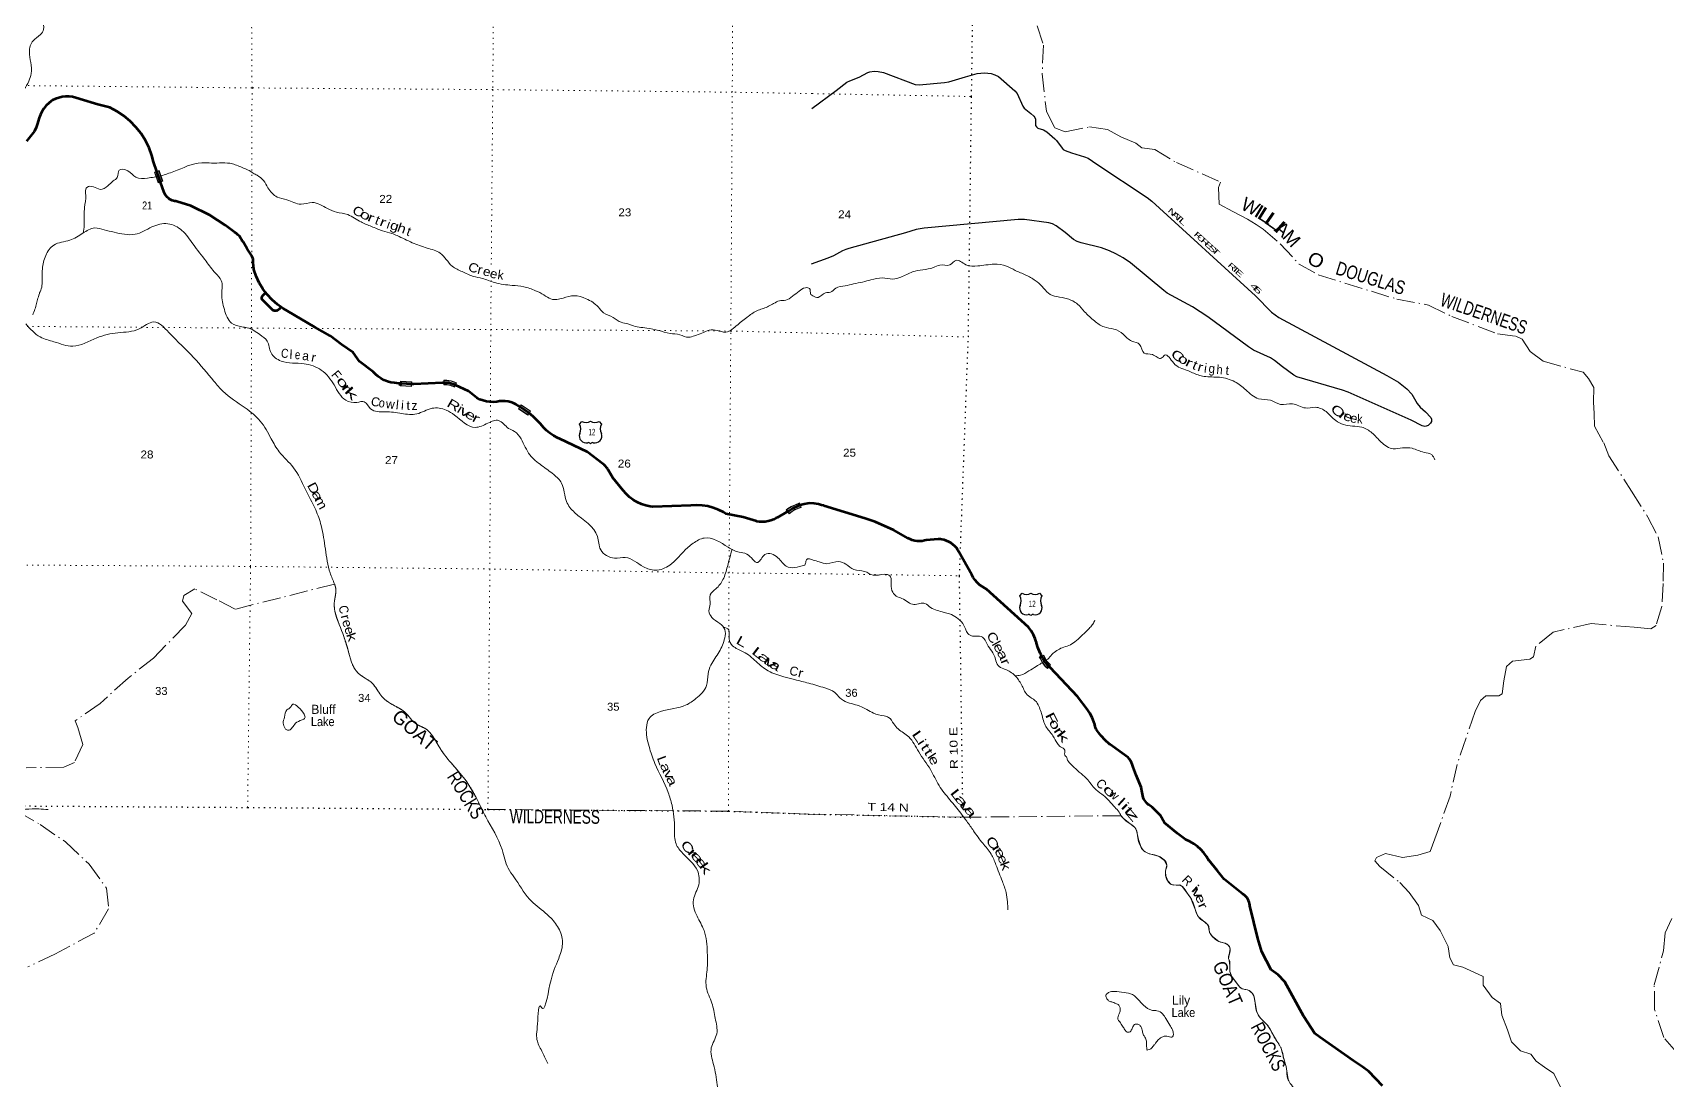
# Model space of a CAD drawing. Header units: feet. Extents: x -252658 to 9, y -366365 to -181930.
# Drawn here: x -143143 to -107069, y -315742 to -292636 of the extents above; entities that cross this region are included whole.
import ezdxf
from ezdxf.enums import TextEntityAlignment as Align

# ---------------------------------------------------------------- set-up
doc = ezdxf.new("R2010")
doc.units = ezdxf.units.FT
doc.header["$LTSCALE"] = 80
doc.header["$PDMODE"] = 32
doc.header["$PDSIZE"] = 40
doc.linetypes.add('DOT_DASHED', pattern=[7.7, 5, -1.2, 0.3, -1.2])
doc.linetypes.add('DOTTED', pattern=[1.5, 0.3, -1.2])
for name, color, linetype, lineweight in [('16', 7, 'Continuous', 25), ('20', 7, 'Continuous', 70), ('29', 7, 'Continuous', 25), ('39', 7, 'Continuous', 13), ('44', 7, 'DOT_DASHED', 13), ('57', 7, 'Continuous', 13), ('6', 7, 'DOTTED', 25), ('7', 7, 'DOTTED', 13)]:
    doc.layers.add(name, color=color, linetype=linetype, lineweight=lineweight)
for name, color, linetype in [('30', 7, 'Continuous'), ('41', 7, 'Continuous'), ('55', 7, 'Continuous')]:
    doc.layers.add(name, color=color, linetype=linetype)

msp = doc.modelspace()

# ---------------------------------------------------------------- linework, layer by layer
at = {"layer": '16'}
for p, q in [((-131067.31, -301276.3), (-131016, -301217.54)), ((-130824.24, -301211.57), (-130824.52, -301211.77)), ((-130632.15, -301217.45), (-130580.76, -301276.3)), ((-121344.82, -305071.02), (-121293.51, -305012.26)), ((-121101.75, -305006.29), (-121102.03, -305006.49)), ((-120909.66, -305012.17), (-120858.27, -305071.02))]:
    msp.add_line(p, q, dxfattribs=at)
for centre, radius, start, end in [((-130924.92, -301059.88), 182.07, 239.97227, 303.45418), ((-130723.14, -301060.38), 181.52, 236.33975, 300.08743), ((-130723.15, -301059.88), 182.07, 236.54582, 236.59441), ((-130921.1, -301541.83), 151.42, 159.09177, 283.81923), ((-131260.29, -301386.93), 222.05, 332.97043, 29.75871), ((-130726.98, -301541.83), 151.42, 256.18077, 20.90823), ((-130387.79, -301386.93), 222.05, 150.24129, 207.02957), ((-121537.8, -305181.65), 222.05, 332.97043, 29.75871), ((-121202.43, -304854.6), 182.07, 239.97227, 303.45418), ((-121000.65, -304855.1), 181.52, 236.33975, 300.08743), ((-121000.66, -304854.6), 182.07, 236.54582, 236.59441), ((-120665.3, -305181.65), 222.05, 150.24129, 207.02957), ((-121198.61, -305336.55), 151.42, 159.09177, 283.81923), ((-121004.49, -305336.55), 151.42, 256.18077, 20.90823)]:
    msp.add_arc(centre, radius, start, end, dxfattribs=at)
for centre, major_axis, start_param, end_param in [((-130865.76, -301740.65), (-19.56, 51.67), 4.95877769, 6.28318531), ((-130782.31, -301740.65), (19.56, 51.67), 0, 1.32637542), ((-121143.27, -305535.37), (-19.56, 51.67), 4.95877769, 6.28318531), ((-121059.82, -305535.37), (19.56, 51.67), 0, 1.32637542)]:
    msp.add_ellipse(centre, major_axis=major_axis, ratio=0.929097, start_param=start_param, end_param=end_param, dxfattribs=at)
at = {"layer": '20'}
msp.add_line((-119688.46, -307918.18), (-119688.5, -307918.01), dxfattribs=at)
for points in [[(-138001.35, -298369.36), (-138060.05, -298290.79), (-138140.86, -298155.04), (-138207.03, -298011.59), (-138249.35, -297887.01), (-138257.89, -297861.84), (-138262.82, -297837.01), (-138262.82, -297836.99), (-138265.89, -297812.14), (-138267.3, -297786.99), (-138271.71, -297708.09), (-138271.23, -297693.79), (-138272.49, -297666.28), (-138276.62, -297639.05), (-138283.58, -297612.4), (-138293.28, -297586.62), (-138305.62, -297562), (-138320.47, -297538.81), (-138404.74, -297405.61), (-138498.48, -297254.8), (-138514.06, -297229.74), (-138526.9, -297204.8), (-138550.53, -297166.49), (-138579.08, -297129.5), (-138611.34, -297095.7), (-138646.96, -297065.46), (-138685.54, -297039.11), (-138889.55, -296885.47), (-139229.43, -296667.09), (-139651.59, -296460.36), (-139960.7, -296365.4), (-139984.08, -296358.22), (-140010.7, -296354.18), (-140035.59, -296348.74), (-140065.52, -296338.82), (-140094.25, -296325.82), (-140121.46, -296309.9), (-140146.86, -296291.21), (-140170.17, -296269.98), (-140191.13, -296246.42), (-140209.51, -296220.8), (-140225.12, -296193.41), (-140237.77, -296164.53), (-140318.07, -295936.01), (-140475.14, -295489.02), (-140511.62, -295350.74), (-140574.15, -295180.29), (-140654.14, -295017.31), (-140750.73, -294863.59), (-140862.87, -294720.81), (-140989.31, -294590.52), (-141128.68, -294474.17), (-141279.45, -294373.03), (-141439.96, -294288.2), (-141706.39, -294224.71), (-142094.87, -294104.45), (-142119.17, -294094.62), (-142191.17, -294071.25), (-142265.22, -294055.54), (-142340.51, -294047.65), (-142416.21, -294047.68), (-142491.49, -294055.62), (-142565.53, -294071.38), (-142637.52, -294094.8), (-142706.66, -294125.62), (-142727.61, -294140.25), (-142788.85, -294189.69), (-142844.58, -294245.26), (-142894.2, -294306.34), (-142937.17, -294372.29), (-142973, -294442.36), (-143001.32, -294515.79), (-143021.8, -294591.78), (-143035.77, -294643.73), (-143066.12, -294727.76), (-143105.08, -294808.15), (-143282.64, -295028.08)], [(-137655.16, -298696.99), (-137683.83, -298721.57), (-137737.53, -298767.59), (-137747.74, -298771.6), (-137758.95, -298774.73), (-137770.43, -298776.67), (-137782.04, -298777.4), (-137793.67, -298776.92), (-137805.18, -298775.22), (-137816.45, -298772.33), (-137827.36, -298768.27), (-137837.78, -298763.1), (-138050.3, -298551.97), (-138075.3, -298527.13), (-138081.94, -298502.14), (-138082.42, -298495.72), (-138082.18, -298487.22), (-138081.04, -298478.79), (-138079.04, -298470.53), (-138076.18, -298462.52), (-138072.5, -298454.86), (-138068.03, -298447.62), (-138062.84, -298440.89), (-138026.6, -298398.74), (-138001.35, -298369.36)], [(-137655.16, -298696.99), (-137739.43, -298637.47), (-137858.23, -298533.33), (-137965.5, -298417.35), (-138001.35, -298369.36)], [(-136069.44, -299696.78), (-136325.28, -299518.94), (-136573.04, -299329.1), (-136909.04, -299136.82), (-137524.99, -298778.64), (-137610.4, -298728.61), (-137655.16, -298696.99)], [(-125984.33, -303025.62), (-126022.6, -303028.21), (-126108.37, -303043.65), (-126167.06, -303060.71), (-126204.43, -303071.56), (-126217.06, -303076.61), (-126235.57, -303084), (-126357.33, -303142.98), (-126447.26, -303198.83), (-126472.26, -303214.36), (-126497.26, -303223.74), (-126699.29, -303336.07), (-126732.24, -303356.69), (-126787.35, -303384.97), (-126845.12, -303407.33), (-126904.9, -303423.54), (-126966.05, -303433.4), (-127027.9, -303436.82), (-127089.76, -303433.75), (-127150.97, -303424.24), (-127161.33, -303421.57), (-127455.34, -303328.46), (-127834.04, -303256.41), (-127887.07, -303224.07), (-127998.55, -303167.55), (-128115.33, -303122.99), (-128236.14, -303090.88), (-128359.63, -303071.57), (-128484.47, -303065.28), (-128609.28, -303072.08), (-129449.76, -303106.22), (-129506.46, -303098.18), (-129605.14, -303075.84), (-129700.94, -303043.3), (-129792.82, -303000.92), (-129879.76, -302949.17), (-129960.82, -302888.62), (-130035.1, -302819.93), (-130101.8, -302743.85), (-130329.06, -302463.78), (-130435.08, -302288.54), (-130450.04, -302263.81), (-130466.84, -302238.54), (-130471.29, -302231.88), (-130494.87, -302203.52), (-130521.28, -302177.78), (-130550.23, -302154.95), (-130897.85, -301891.06), (-131500.1, -301601.18), (-131550.81, -301579.94), (-131637.9, -301534.79), (-131719.8, -301480.78), (-131795.6, -301418.51), (-131864.47, -301348.66), (-131925.67, -301271.99), (-132093.34, -301108.62), (-132181.23, -301035.95), (-132414.73, -300874.78), (-132468.43, -300841.89), (-132525.28, -300814.78), (-132584.64, -300793.77), (-132645.88, -300779.08), (-132708.32, -300770.87), (-132771.28, -300769.24), (-132834.06, -300774.19), (-132895.98, -300785.68), (-132969.2, -300790.62), (-133045.35, -300787.92), (-133120.8, -300777.28), (-133194.72, -300758.82), (-133266.31, -300732.72), (-133334.78, -300699.29), (-133516.56, -300551.91), (-133807.76, -300416.32), (-133832.76, -300405.23), (-133859.58, -300393.64), (-133909.21, -300378.12), (-133960.19, -300367.86), (-134011.96, -300363), (-134041.63, -300363.33), (-134087.44, -300363.82), (-134091.63, -300364.03), (-134727.14, -300395.62), (-134776.04, -300392.75), (-135100.06, -300373.77), (-135155.42, -300369.38), (-135231.96, -300356.32), (-135306.73, -300335.34), (-135378.89, -300306.65), (-135447.65, -300270.58), (-135512.27, -300227.52), (-135572.04, -300177.94), (-135626.29, -300122.39), (-135926.02, -299896.17), (-136069.44, -299696.78)], [(-119688.46, -307918.18), (-119690.86, -307906.92), (-119708.84, -307849.86), (-119749.09, -307751.1), (-119799.45, -307657.08), (-119859.36, -307568.85), (-120070.15, -307288.3), (-120677.23, -306652.97), (-120716.98, -306611.37), (-120725.53, -306602.97), (-120761.4, -306564.47), (-120801.31, -306511.47), (-120835.46, -306454.58), (-120850.11, -306423.12), (-120864.58, -306398.12), (-120876.91, -306373.12), (-120895.51, -306335.39), (-120944.69, -306211.64), (-120973.09, -306110.42), (-120976.8, -306097.18), (-120989.08, -306060.42), (-121002.94, -306018.91), (-121042.73, -305927.71), (-121091.84, -305841.18), (-121149.73, -305760.25), (-122081.5, -304919.79), (-122118.97, -304901.07), (-122178.99, -304864.54), (-122234.85, -304821.94), (-122285.96, -304773.73), (-122331.75, -304720.44), (-122371.71, -304662.66), (-122405.42, -304601.02), (-122689.96, -304093.28), (-122709.52, -304068.28), (-122720.57, -304043.28), (-122743.28, -304011.84), (-122780.04, -303970.8), (-122820.88, -303933.83), (-122865.37, -303901.33), (-122913.01, -303873.65), (-122963.28, -303851.11), (-123015.63, -303833.95), (-123069.49, -303822.35), (-123099.27, -303819.14), (-123123.03, -303816.58), (-123149.27, -303818.72), (-123412.41, -303840.1), (-123449.18, -303849.74), (-123502.94, -303858.85), (-123557.37, -303862.28), (-123611.86, -303860.01), (-123665.81, -303852.05), (-123718.63, -303838.5), (-123769.75, -303819.5), (-123818.6, -303795.26), (-124129.64, -303619.43), (-124540.77, -303433.95), (-124757.05, -303359.89), (-125671.8, -303078.64), (-125676.04, -303077.33), (-125721.8, -303064.55), (-125790.32, -303045.96), (-125886.62, -303030.4), (-125984.33, -303025.62)], [(-117347.38, -310665.85), (-117422.97, -310598.59), (-117505.18, -310539.59), (-117593.1, -310489.52), (-117685.78, -310448.91), (-117861.62, -310312.1), (-118148.47, -310078.96), (-118244.75, -309908.92), (-118394.76, -309760.81), (-118419.4, -309736.48), (-118444.76, -309716.9), (-118445.98, -309715.97), (-118446.45, -309715.68), (-118472.73, -309699.7), (-118496.45, -309683.19), (-118511.98, -309671.68), (-118539.35, -309646.53), (-118563.96, -309618.66), (-118585.51, -309588.37), (-118603.78, -309555.99), (-118618.56, -309521.89), (-118629.7, -309486.42), (-118637.07, -309449.98), (-118640.59, -309412.98), (-118664.45, -309295.73), (-118779.24, -309026.7), (-118845.28, -308853.74), (-118850.22, -308828.36), (-118862.01, -308786.76), (-118878.07, -308746.62), (-118898.25, -308708.38), (-118922.31, -308672.46), (-118950, -308639.25), (-119083.08, -308542.12), (-119301.65, -308384.97), (-119326.65, -308366.99), (-119351.65, -308349.42), (-119363.49, -308340.52), (-119461.26, -308255.53), (-119549.61, -308160.78), (-119608.73, -308082.32), (-119627.8, -308057.01), (-119644.47, -308032.32), (-119656.3, -308012.5), (-119670.31, -307982.19), (-119681.09, -307950.57), (-119688.46, -307918.18)], [(-113336.86, -315884.03), (-113634.7, -315566.22), (-113779.82, -315468.65), (-113977.73, -315331.04), (-114718.22, -314810.55), (-114827.74, -314728.32), (-115075.39, -314356.14), (-115491.64, -313592.58), (-115642.67, -313436.61), (-115795.43, -313323), (-115997.73, -312924.08), (-116089.64, -312633.81), (-116264.37, -311913.13), (-116265.65, -311896.92), (-116271.01, -311862.67), (-116279.92, -311829.18), (-116292.29, -311796.79), (-116307.97, -311765.88), (-116326.8, -311736.78), (-116348.57, -311709.81), (-116373.04, -311685.26), (-116375.25, -311683.46), (-116390.38, -311671.17), (-116425.25, -311643.62), (-116831.55, -311322.67), (-116979.71, -311142.73), (-117166.24, -310913.23), (-117168.17, -310909.48), (-117219.27, -310822.15), (-117279.23, -310740.64), (-117347.38, -310665.85)]]:
    msp.add_lwpolyline(points, dxfattribs=at)
at = {"layer": '29'}
msp.add_lwpolyline([(-125936.35, -294306.56), (-125397.18, -293910.3), (-125161.45, -293730.88), (-125098.95, -293697.78), (-124889.75, -293621.26), (-124698.33, -293516.24), (-124658.02, -293501.67), (-124562.28, -293485.99), (-124471.57, -293489.77), (-124354.35, -293517.7), (-123655.23, -293780.98), (-123565.21, -293789.12), (-123009.83, -293737.41), (-122908.81, -293722.36), (-122544.35, -293613.88), (-122288.99, -293540.83), (-122124.82, -293526.24), (-122054.67, -293529.48), (-121975.3, -293540.83), (-121895.94, -293563.52), (-121815.16, -293606.09), (-121455.64, -293920.91), (-121403.6, -293979.12), (-121281.79, -294261.29), (-121247.75, -294306.22), (-121101.91, -294417.93), (-121036.13, -294480.65), (-121013.46, -294510.91), (-120996.02, -294543.6), (-120998.34, -294688.66), (-120980.03, -294717.1), (-120945.43, -294741.61), (-120824.2, -294782.95), (-120748.9, -294828.6), (-120574.46, -294980.44), (-120535.37, -295019.59), (-120412.63, -295185.89), (-120387.97, -295212.47), (-120342.62, -295238.95), (-120204.85, -295287.65), (-119913.17, -295373.48), (-119836.18, -295405.35), (-119647.46, -295539.07), (-118534.2, -296273.33), (-118432.76, -296357.02), (-116143.18, -298447.57), (-115785.56, -298808.61), (-115627.86, -298924.52), (-113240.3, -300205.23), (-112982.31, -300354.11), (-112796.78, -300500.49), (-112685.63, -300616.96), (-112572.25, -300821.19), (-112505.08, -300903.41), (-112387.21, -301005.14), (-112267.33, -301134.8), (-112251, -301169.13), (-112254.78, -301222.08), (-112277.46, -301259.9), (-112297.29, -301280.37), (-112330.37, -301305.28), (-112368.16, -301320.41), (-112398.4, -301327.98), (-112457.11, -301318.22), (-112704.85, -301190.53), (-114097.23, -300569.69), (-114219.2, -300526.06), (-115229.15, -300231.19), (-115296.03, -300198.73), (-115547.76, -300015.19), (-115724.24, -299871.9), (-115807.48, -299813.71), (-116185.07, -299642.11), (-116298.71, -299573.12), (-117190, -298905.98), (-117531.63, -298686.52), (-118088.24, -298387.46), (-118166.95, -298331.38), (-118902.17, -297718.96), (-119063.31, -297608.37), (-119225.83, -297521.38), (-119361.88, -297453.31), (-119543.47, -297385.76), (-119991.14, -297277.45), (-120078.89, -297244.04), (-120157.43, -297201.81), (-120340.61, -297048.53), (-120542.93, -296903.03), (-120626.08, -296857.64), (-120704.22, -296835.06), (-121242.11, -296763.09), (-121383.47, -296761.1), (-123455.16, -296952.02), (-123630.67, -296982.45), (-123866.7, -297053.62), (-125121.63, -297400.36), (-125189.66, -297423.05), (-125259.14, -297454.11), (-125457.99, -297562.99), (-125584.77, -297617.55), (-125955.28, -297746.91)], dxfattribs=at)
at = {"layer": '39'}
for points in [[(-145054.77, -295152.79), (-144995.88, -295134.34), (-144859.34, -295100.87), (-144708.53, -295019.29), (-144661.62, -294858.95), (-144464.32, -294703.33), (-144261.36, -294622.01), (-144100.44, -294522.42), (-143908.54, -294242.34), (-143759.57, -294126.63), (-143659.04, -294074.93), (-143510.2, -293985.32), (-143339.23, -293883.77), (-143230.07, -293707.66), (-143175.1, -293539.33), (-143185.93, -293292.4), (-143216.9, -293061.44), (-143135.47, -292814.95), (-142972.36, -292679.24), (-142901.61, -292565.18), (-142952.76, -292360.21), (-143064.23, -292189.08), (-143019.23, -292008.65), (-142956.05, -291802.22), (-142854.88, -291618.05), (-142761.84, -291455.91), (-142773.17, -291313.36), (-142750.81, -291251.24), (-142788.16, -291096.52), (-142849.05, -290833.3), (-142870.45, -290698.72), (-142925.92, -290557.96), (-142923.01, -290371.31), (-142745.61, -290185.5), (-142613.7, -289867), (-142500.73, -289731.05), (-142317.99, -289681.74), (-141986.96, -289659.23), (-141968.9, -289657.31), (-141796.19, -289607.95), (-141506.88, -289502.95), (-141334.47, -289515.82), (-141254.07, -289480.07), (-140944.61, -289355.09), (-140803.55, -289217.28), (-140554.28, -289098.04), (-140249.04, -289015.19), (-139909.61, -288914.44), (-139694.73, -288855.25), (-139510.36, -288882.22), (-139279.38, -288813.07), (-139034.79, -288830.29), (-138831.49, -288678.72), (-138768.61, -288532.5), (-138663.84, -288432.64), (-138617.61, -288412.79), (-138441.52, -288493.91), (-138259.39, -288571.05), (-138026.67, -288554.09), (-137825.65, -288458.7), (-137594.72, -288397.58), (-137284.35, -288497.41), (-137070.01, -288550.61), (-136956.75, -288765.91), (-136724.54, -288855.33), (-136433.94, -288896.85), (-136233.85, -288992.14), (-136013, -288941), (-135830.75, -288994.05), (-135580.15, -289013.31), (-135273.12, -288974.63), (-134994.3, -288963.91), (-134685.77, -289029.61), (-134377.29, -289107.34), (-134056.64, -289155.03), (-133844.53, -289252.38), (-133696.51, -289333.37), (-133540.59, -289436.47), (-133236.18, -289526.23), (-132993.66, -289555.48), (-132861.84, -289668.51), (-132796.58, -289857.49), (-132588.23, -289902.63), (-132482.15, -289947.3), (-132428.42, -290033.86), (-132414.74, -290106.18), (-132246.42, -290137.08), (-132086.08, -290157.92), (-131857.12, -290090.76), (-131674.8, -290127.76), (-131554.79, -290192.56)], [(-142024.11, -297056.65), (-142006.16, -296888.72), (-142003.02, -296655.91), (-141998.24, -296497.37), (-141972.83, -296222.52), (-141972.21, -296094.07), (-141943.92, -296052.05), (-141803.46, -296036.66), (-141655.34, -296095.57), (-141482.49, -296018.12), (-141367.65, -295910.28), (-141277.01, -295830.43), (-141232.11, -295672.08), (-141043.66, -295685.02), (-140863.84, -295824.36), (-140607.24, -295845.66), (-140314.1, -295796.8)], [(-140314.1, -295796.8), (-140026.94, -295701.9), (-139408.29, -295508.14), (-139193.73, -295515.19), (-138730.53, -295531.44), (-138488.33, -295626.92), (-138322.24, -295703.98), (-138276.27, -295736.32), (-138188.27, -295784.9), (-138046.44, -295899.98), (-137946.95, -296061.02), (-137741.37, -296264.72), (-137529.08, -296325.94), (-137216.69, -296421.76), (-136969.82, -296384.8), (-136633.54, -296516.86), (-136435.39, -296598.09), (-136186.97, -296653.46), (-135892.95, -296815.43), (-135658.79, -296914.89), (-135416.59, -297012.38), (-135213.12, -297069.03), (-135093.82, -297116.78), (-134760.05, -297272.41), (-134431.72, -297392.39), (-134143.47, -297504.15), (-133878.13, -297790.42), (-133658.12, -297911.9), (-133413.95, -298015.42), (-133213.62, -298062.54), (-132941.31, -298152.14), (-132554.54, -298214.2), (-132299.98, -298243.51), (-132039.7, -298333.06), (-131855.64, -298424.25), (-131697.64, -298515.32), (-131430.81, -298494.51), (-131181.87, -298443.51), (-130923.48, -298508.97), (-130651.63, -298694.92), (-130535.92, -298819.91), (-130323.84, -298923.28), (-130145.87, -299030.5), (-129997.63, -299065.33), (-129919.56, -299095.8), (-129580.93, -299157.63), (-129320.47, -299211.05), (-129068.08, -299274.47), (-128851.64, -299307.61), (-128655.36, -299360.73), (-128528.85, -299327.21), (-128366.12, -299269.78), (-128205.35, -299202.3), (-128028.9, -299209.16), (-127838.55, -299246.2), (-127703.89, -299186.63), (-127575.04, -299084.88), (-127339.48, -298897.33), (-127126.24, -298763.87), (-127005.72, -298724.3), (-126780.57, -298614.98), (-126653.93, -298555.37), (-126513.48, -298543.99), (-126362.63, -298454.39), (-126219.69, -298342.67), (-126078.94, -298267.07), (-125986.77, -298285.58), (-125969.96, -298373.2), (-125961.42, -298415.9)], [(-126094.76, -304392.67), (-126504.01, -304416.81), (-126687.59, -304227.27), (-126972.04, -304157.68), (-127133.32, -304329.52), (-127373.09, -304145.74), (-127543.36, -304104.79), (-127783.49, -303995.26), (-128313.96, -303792.03), (-128559.2, -303907.27), (-128766.65, -304086.92), (-129070.95, -304388.55), (-129394.39, -304501.42), (-129652.75, -304427.93), (-130056.86, -304221.29), (-130295.59, -304236.21), (-130599.54, -304054.12), (-130672.3, -303756.72), (-131175.11, -303228.47), (-131354.44, -302988.78), (-131462.77, -302582.83), (-131638.31, -302389.31), (-131904.08, -302191.35), (-132163.66, -301957.29), (-132358.49, -301605.12), (-132506.08, -301437.83), (-132634.11, -301370.99), (-132853.87, -301197.33), (-133088.81, -301256.43), (-133372.04, -301349.41), (-133827.98, -301078.29), (-134011.95, -300969.04), (-134324.61, -300927.41), (-134660.15, -301052.26), (-134993.02, -301042.65), (-135361.84, -301002.76), (-135680.42, -300941.03), (-135820.05, -300785.82), (-135982.55, -300797.09), (-136229.01, -300751.76), (-136486.08, -300413.34), (-136769.27, -300086.85), (-137151.63, -299944.53), (-137656.74, -299885.93), (-137878.46, -299702.23), (-137965.46, -299446.91), (-138125.19, -299301.64), (-138407.23, -299149.77), (-138525.46, -299129.14), (-138749.67, -299045.78), (-138910.67, -298747.96), (-138967.12, -298398.46), (-138977.75, -298109.38), (-139107.3, -297944.19), (-139314.59, -297680.27), (-139599.55, -297305.59), (-139846.76, -297001.35), (-140154.89, -296853.36), (-140508.2, -296923.94), (-140882.03, -297086.74), (-141347.08, -297040.38), (-141563.43, -296989.17), (-141773.8, -296946.02), (-142035.09, -297063.2), (-142322.64, -297218.38), (-142678.14, -297325.07), (-142853.73, -297553.05), (-142929.37, -297847.73), (-142936.48, -298070.49), (-142977.97, -298355.3), (-142989.25, -298374.68)], [(-125961.42, -298415.9), (-125914.49, -298443.92), (-125801.29, -298480.13), (-125636.85, -298377.74), (-125527.93, -298365.65), (-125408.14, -298275.68), (-125201.39, -298225), (-125016.99, -298181.53), (-124816.62, -298140.64), (-124632, -298091.16), (-124381.4, -298050.09), (-124151.25, -298074.49), (-123972.95, -298032.81), (-123711.56, -297915.88), (-123486.89, -297869.86), (-123254.05, -297820.12), (-123113.43, -297765.02), (-122890.29, -297761.08), (-122758.17, -297663.54), (-122534.59, -297757.94), (-122272.42, -297785.52), (-121911.46, -297748.45), (-121639.69, -297788.41), (-121444.27, -297883.8), (-121214.96, -297986.43), (-121004.36, -298106.44), (-120852.37, -298236.36), (-120713.23, -298387.89), (-120527.11, -298462.87), (-120291.82, -298511.54), (-120069.11, -298629.99), (-119914.42, -298796.13), (-119694.84, -299000.74), (-119484.68, -299132.78), (-119269.37, -299178.72), (-119062.64, -299294.57), (-118871.19, -299443.99), (-118699.04, -299516.45), (-118601.62, -299710.61), (-118417.91, -299741.36), (-118219.97, -299822.79), (-118147.28, -299757.2), (-117946.67, -299931.03), (-117649.17, -300092.32), (-117409.68, -300191.31), (-117276.27, -300224.24), (-116935.49, -300244.64), (-116597.54, -300343.18), (-116356.88, -300520.47), (-116070.72, -300717.47), (-115812.78, -300750.91), (-115587.04, -300841.37), (-115325.35, -300826.79), (-115039.49, -300921.44), (-114821.94, -300905.26), (-114580.37, -301002.31), (-114368.52, -301198.62), (-114001.35, -301322.31), (-113793.27, -301345.91), (-113568.77, -301470.44), (-113365.24, -301674.47), (-113097.4, -301822.65), (-112893.82, -301803.95), (-112681.15, -301811.67), (-112417.22, -301901.51), (-112250.29, -301951.72), (-112182.06, -302064.55)], [(-143143.16, -298865.44), (-143091.97, -298739.58), (-143057.84, -298613.73), (-143025.84, -298500.68), (-142983.18, -298357.76)], [(-143290.85, -299066.44), (-142975.15, -299354.09), (-142673.76, -299458.4), (-142253.85, -299556.58), (-141729.65, -299375.05), (-141259.65, -299259.95), (-140789.64, -299173.02), (-140470.33, -299021.86), (-140134.7, -299254.88), (-139589.95, -299805.53), (-139139.63, -300330.12), (-138940.61, -300553.21), (-138454.24, -300916.85), (-138118.58, -301210.22), (-137875.25, -301602.24), (-137698.29, -301889.72), (-137382.68, -302239.43), (-137129.27, -302705.87), (-136893.93, -303172.33), (-136773.18, -303516.19), (-136680.44, -304041.11), (-136573.64, -304561.99), (-136476.76, -304809.5)], [(-127696.65, -304036.99), (-127801.07, -304417.02), (-127899.32, -304710.8), (-128057.89, -304914.11), (-128182.35, -305049), (-128184.23, -305250.15), (-128210.25, -305403.05), (-128145.88, -305543.8), (-127971.02, -305680.42), (-127858.44, -305815.09), (-127860.33, -305996.13), (-127984.69, -306304.01), (-128169.31, -306601.89), (-128229.46, -306787), (-128265.45, -307050.55), (-128496.29, -307336.4), (-128713.15, -307477.41), (-129279.56, -307622.77), (-129532.57, -307777.89), (-129590.71, -307973.07), (-129532.18, -308397.44), (-129403.38, -308767.44), (-129109.68, -309408.85), (-129025.12, -309690.38), (-128968.54, -310213.33), (-128936.19, -310543.19), (-128787.4, -310754.26), (-128465.74, -311132.13), (-128433.4, -311445.9), (-128551.71, -311777.91), (-128473.14, -312137.9), (-128318.26, -312453.57), (-128245.62, -312946.32), (-128249.4, -313326.51), (-128269.25, -313704.69), (-128144.47, -314058.6), (-128071.94, -314394.46), (-128037.57, -314734.38), (-128157.9, -315048.29), (-128109.46, -315412.33), (-128024.8, -315862.84), (-127962.14, -316474.28), (-127799.09, -316987.07), (-127646.26, -317242.39), (-127495.41, -317531.91), (-127332.59, -317694.69), (-127276.29, -317771.08), (-127288.23, -317954.14)], [(-126094.79, -304390.64), (-126076.73, -304349.6), (-126068.52, -304314.3), (-126063.59, -304288.85), (-126043.89, -304260.12), (-126024.19, -304248.63), (-126007.95, -304250.43), (-125989.56, -304253.31)], [(-125990.02, -304253.18), (-125905.35, -304277.35), (-125774.25, -304318.23), (-125602.94, -304358.56), (-125340.08, -304311.91), (-125189.49, -304369.55), (-125006.83, -304484.53), (-124771.39, -304529.2), (-124585.49, -304610.19), (-124329.74, -304593.39), (-124216.33, -304623.59), (-124183.3, -304765.25), (-124167.86, -304948.4), (-124073.98, -305074.21), (-123947.33, -305126.97), (-123811.73, -305210.14), (-123685, -305260.9), (-123551.56, -305237.65), (-123438.99, -305235.71), (-123315.72, -305326.47), (-123171.37, -305389.9), (-123018.26, -305433.58), (-122894.82, -305464.15), (-122745.1, -305545.83), (-122605.3, -305679.32), (-122545.39, -305799.89), (-122510.04, -305877.42), (-122414.28, -305951.12), (-122310.09, -305958.92), (-122170.23, -305980.05), (-122069.43, -306136.21), (-121962.46, -306288.57), (-121882.52, -306466.05), (-121825.35, -306606.58), (-121697.48, -306681.45), (-121582.72, -306729.76), (-121477.07, -306807.83), (-121411.11, -306872.43), (-121340.58, -306977.33), (-121276.3, -307088.01), (-121227.99, -307196.12), (-121123.29, -307300.25), (-120978.68, -307411.84), (-120912.9, -307536.63), (-120865.46, -307668.78), (-120822.84, -307822.83), (-120771.25, -307951.11), (-120698.43, -308048.06), (-120614.15, -308161.48), (-120513.64, -308325.66), (-120444.11, -308402.42), (-120354.29, -308473.91), (-120350.27, -308584.42), (-120317.61, -308625.73), (-120289.99, -308694.96), (-120201.34, -308798.5), (-120081.17, -308919.25), (-119899.82, -309070.3), (-119695.74, -309314.48), (-119535.8, -309446.7), (-119407.1, -309553.71), (-119273.98, -309705.02), (-119171.57, -309817.09), (-119105.97, -309925.6)], [(-136476.76, -304809.5), (-136454.92, -304881.72), (-136482.82, -305231.75), (-136372.03, -305702.34), (-136186.87, -306237.24), (-135953.5, -306776.11), (-135644, -306999.1), (-135452.99, -307264.44), (-135260.03, -307433.23), (-134926.43, -307636.09), (-134669.13, -307901.37), (-134486.27, -307991.72), (-134152.52, -308425.89), (-133559.43, -309173.63), (-133220.92, -309783.23)], [(-127894.64, -305758.8), (-127774.06, -305821.04), (-127765.9, -306016.16), (-127687.46, -306170.97), (-127450.33, -306301.5), (-127166.95, -306520.49), (-126899.64, -306725.42), (-126554.03, -306853.83), (-126316.95, -306917.98), (-126006.28, -306994.97)], [(-120760.32, -306482.97), (-120729.43, -306467.77), (-120635.14, -306360.83), (-120527.69, -306278.45), (-120408.77, -306212.53), (-120264.36, -306163.6), (-120128.81, -306082.23), (-119991.81, -305960.79), (-119858.67, -305835.2), (-119796.01, -305769.25), (-119730.9, -305691.35), (-119689.72, -305608.57)], [(-121451.93, -306834.83), (-121326.81, -306819.31), (-121144.68, -306727.6), (-120982.32, -306627.14), (-120760.32, -306482.97)], [(-126006.28, -306994.97), (-125651.94, -307101.11), (-125428.48, -307202.88), (-125319.71, -307317.05), (-125152.54, -307422.01), (-124970.47, -307470.91), (-124722.97, -307577.05), (-124579.54, -307657.55), (-124339.41, -307719.36), (-124241.45, -307750.94), (-124129.11, -307895.31), (-124032.36, -308007.29), (-123797.93, -308181.59), (-123577.94, -308514.5), (-123318.59, -308902.25), (-123129.02, -309254.81), (-122888.67, -309569.92), (-122648.08, -309868.94), (-122516.11, -310043.76), (-122366.64, -310257.02), (-122163.84, -310531.37), (-121980.59, -310769.25), (-121873.62, -311004.01), (-121730.49, -311371.97), (-121647.84, -311620.45), (-121618.72, -311821.9), (-121607.31, -311998.97)], [(-137567.84, -307996.6), (-137610.11, -307877.96), (-137584.07, -307749.2), (-137529.94, -307588.23), (-137449.62, -307527.81), (-137399.44, -307461.38), (-137276.86, -307523.62), (-137150.2, -307680.4), (-137132.07, -307762.86), (-137192.31, -307805.16), (-137336.9, -307881.73), (-137411.17, -307978.35), (-137479.43, -308030.72), (-137545.73, -308018.71), (-137567.84, -307996.6)], [(-142799.07, -309788.59), (-143007.57, -309773.55), (-143298.39, -309778.19), (-143791.92, -309811.97), (-144160.69, -309762.05), (-144502.97, -309623.93), (-144821.25, -309502), (-145199.6, -309359.7), (-145652.61, -309309.37), (-146034.77, -309126.92), (-146364.39, -308860.41), (-146788.5, -308643.64), (-147224.9, -308476.98), (-147513.08, -308351.17), (-147696.78, -308185.71), (-147694.29, -308185.1)], [(-133220.92, -309783.23), (-133137.08, -309949.69), (-132777.04, -310671.49), (-132644.19, -311081.72), (-132515.5, -311274.7), (-132175.69, -311761.18), (-131819.93, -312070.62), (-131596.8, -312301.74), (-131512.34, -312442.47), (-131443.84, -312756.2), (-131528.01, -313076.11), (-131720.49, -313647.57), (-131915.03, -314146.61), (-131917.04, -314142.59), (-131995.15, -314518.82), (-131998.92, -314901.01), (-131884.26, -315150.33), (-131767.59, -315391.61)], [(-119105.97, -309925.59), (-119070.69, -309971.25), (-118908.68, -310101.53), (-118782.2, -310214.48), (-118737.17, -310412.76), (-118694.47, -310564.8), (-118575.61, -310721.61), (-118454.83, -310770.14), (-118279.65, -310814.62), (-118097.97, -311011.84), (-118127, -311147.24), (-118102.94, -311314.65), (-118002.98, -311438.68), (-117783.01, -311466.73), (-117669.08, -311593.26), (-117556.82, -311765.89), (-117488.7, -311936.91), (-117423.16, -312123.9), (-117312.73, -312236.26), (-117189.76, -312335.03), (-117151.73, -312504.96), (-117059.5, -312620.68), (-116945.9, -312701.05), (-116810.63, -312738.07), (-116703.92, -312842.27), (-116716.9, -312978.24), (-116734.58, -313077.93), (-116723.34, -313100.41), (-116706.59, -313247.5), (-116701.58, -313386.13), (-116609.02, -313548.01), (-116520.73, -313661.58), (-116472.61, -313719.51), (-116280.03, -313782.68), (-116173.76, -313898.91)], [(-142984.58, -319250.13), (-143164.02, -319240.3), (-143350.12, -319155.12), (-143506.26, -319094.16), (-143738.58, -319028.83), (-143953.03, -318999.71), (-144165.64, -319004.72), (-144428.2, -318971.36), (-144650.38, -318881.99), (-144788.56, -318841.19), (-144966.39, -318703.86), (-145088.24, -318604.93), (-145216.38, -318560.17), (-145352.56, -318519.38), (-145594.67, -318405.83), (-145784.73, -318310.59), (-146008.86, -318209.17), (-146275.23, -318135.65), (-146495.49, -318062.34), (-146709.86, -318017.17), (-146945.56, -317821.36), (-147123.41, -317690.05), (-147379.66, -317596.51), (-147480.04, -317618.11), (-147694.8, -317653.21), (-147912.68, -317503.65), (-148140.97, -317434.32), (-148297.04, -317359.32), (-148455.18, -317298.35), (-148687.35, -317202.92), (-148817.07, -317071.84), (-148926.86, -316964.94), (-149033.02, -316938.34), (-149262.87, -316776.68), (-149364.99, -316744.08), (-149479.27, -316737.52), (-149643.64, -316718.67), (-149867.44, -316551.02), (-150059.58, -316471.83), (-150283.65, -316358.36), (-150379.57, -316287.66), (-150421.26, -316201.16), (-150595.61, -316174.23), (-150753.73, -316109.25), (-150799.19, -315970.55), (-150874.65, -315817.65), (-150992.9, -315801.03), (-151130.9, -315724.1), (-151218.46, -315583.19), (-151332.45, -315516.41), (-151494.65, -315465.47), (-151586.52, -315386.75), (-151730.83, -315370.01), (-151814.87, -315329.47), (-151865.99, -315120.49), (-151851.21, -314968.02), (-151890.65, -314829.34), (-151924.03, -314682.66), (-151955.32, -314519.94), (-151980.49, -314335.16), (-152065.94, -314172.18), (-152186.09, -314135.48), (-152280.01, -314066.8), (-152297.65, -313982.41), (-152290.65, -313779.73), (-152296.07, -313657.27), (-152311.15, -313460.5), (-152358.62, -313323.79), (-152436.65, -313285.29), (-152500.53, -313224.77), (-152744.86, -313155.37), (-152870.72, -313054.41), (-153024.97, -313017.55), (-153157.26, -313002.87), (-153309.72, -313010.18), (-153438.55, -313107.91), (-153563.37, -313205.67), (-153818.29, -313250.62), (-153930.53, -313236.03), (-154076.97, -313243.37), (-154030.15, -313101.08), (-154057.29, -312910.28), (-154092.27, -312679.3), (-154131.01, -312398.12), (-154127.41, -312070.98), (-154122.15, -311816.1), (-154185.34, -311613.09), (-154287.12, -311311.75), (-154308.63, -311252.02)], [(-118534.96, -315096.42), (-118538.71, -315071.19), (-118546.81, -314962.54), (-118548.5, -314898.27), (-118581.55, -314812.8), (-118619.35, -314747.21), (-118644.17, -314656.02), (-118684.81, -314558.23), (-118735.88, -314526.27), (-118779.88, -314520.67), (-118835.58, -314560.78), (-118872.67, -314641.7), (-118929.02, -314699.86), (-118973.24, -314700.26), (-119023.58, -314648.27), (-119076.99, -314570.08), (-119139.78, -314473.49), (-119177.8, -314413.92), (-119149.35, -314294.56), (-119128.46, -314217.06), (-119135.94, -314146.56), (-119172.17, -314093.07), (-119243.38, -314062.4), (-119298.68, -314036.31), (-119368.32, -314017.73), (-119420.53, -313961.66), (-119442.06, -313890.65), (-119383.41, -313824.55), (-119260, -313800.94), (-119043.9, -313824.84), (-118856.76, -313871.76), (-118697.34, -314018.01), (-118613.98, -314101.29), (-118417.35, -314218.79), (-118317.17, -314226.44), (-118187.3, -314301.38), (-118122.65, -314402.05), (-118033.38, -314543.75), (-117976.9, -314648.13), (-117954.31, -314745.27), (-117970.61, -314806.88), (-118068.63, -314795.29), (-118187.37, -314801.02), (-118280.05, -314863.87), (-118340.86, -314933.9), (-118374.78, -314982.83), (-118437.59, -315052.79), (-118464.54, -315075.89), (-118521.38, -315091.89), (-118537.65, -315097.32)], [(-116173.76, -313898.91), (-116151.49, -314060.24), (-116092.01, -314303.19), (-116015.4, -314406.3), (-115862.43, -314564.35), (-115726.71, -314810.06), (-115578.58, -315046.2), (-115509.94, -315313.55), (-115452.87, -315512.27), (-115430.35, -315721.77), (-115372.08, -315832.24), (-115265.95, -315952.47), (-115146.33, -316033.06), (-115020.65, -316168.05), (-115017.75, -316364.8), (-115035.83, -316530.69), (-114995.14, -316682.66), (-114869.98, -316721.31), (-114674.78, -316822.71), (-114577.81, -316918.53), (-114455.11, -317135.68), (-114399.76, -317215.94), (-114361.23, -317371.85), (-114319.59, -317608.13), (-114327.74, -317832.57), (-114388.35, -317952.77), (-114472.28, -318106.24), (-114570.13, -318311.37), (-114626.3, -318419.69), (-114462.39, -318497.88), (-114185.85, -318461.76), (-114025.01, -318513.75), (-113987.16, -318743.87), (-114027.35, -318854.78), (-113878.54, -319016.7), (-113849.68, -319162.22), (-113914.16, -319278.27), (-114008.42, -319329.02), (-114166.32, -319417.6), (-114258.94, -319478.45), (-114268.99, -319644.63), (-114249.58, -319663.39), (-114248.22, -319791.86), (-114283.32, -319950.8)]]:
    msp.add_spline(points, degree=3, dxfattribs=at)
at = {"layer": '44'}
for points in [[(-120959.93, -292488.66), (-120825.43, -292911.28), (-120850.56, -293546.29), (-120758.14, -294370.7), (-120571.18, -294737.26), (-120346.75, -294826.62), (-119806.16, -294714.31), (-119406.92, -294772.24), (-119112.59, -294938.26), (-118786, -295076.28), (-118647.97, -295179.36), (-118365.05, -295212.69), (-117884.62, -295504.09), (-116914.98, -295934.2), (-116955.7, -296052.61), (-116941.42, -296424.48), (-116641.05, -296586.52), (-116317.69, -296750.96), (-116123.47, -296867.56), (-115968.09, -296975.53), (-115598.46, -297294.28), (-115179.03, -297748.23), (-114754.53, -297981.12), (-113020.49, -298518.9), (-112318.45, -298650.44), (-111801.68, -298901.8), (-110799.7, -299285.81), (-110388.39, -299337.76), (-110254.17, -299400.62), (-110078.82, -299674.68), (-109786.74, -299890.95), (-108908.55, -300133.76), (-108790.77, -300272.92), (-108671.24, -300466.36), (-108676.8, -300789.92), (-108663.96, -301043.21), (-108651.25, -301322.63), (-108450.25, -301693.27)], [(-108450.25, -301693.27), (-108337.17, -301975.12), (-107837, -302757.01), (-107478.37, -303329.28), (-107251.58, -303764.35), (-107131.91, -304347.69), (-107138.08, -304797.87), (-107166.6, -305302.22), (-107295.08, -305719.73), (-107407.88, -305797.65), (-107781.13, -305761.93), (-108726.35, -305681.64), (-109564.42, -305867.09), (-109951.38, -306179.02), (-110004.73, -306417.97), (-110081.27, -306469.91), (-110466.92, -306508.51), (-110600.01, -306630.55), (-110657.72, -306943.85), (-110691.23, -307233.12), (-110769.74, -307277.02), (-111056.84, -307277.84), (-111171.77, -307381.87), (-111293.38, -307622.55), (-111690.46, -308788.61), (-111844.41, -309493.42), (-112178.16, -310430.63), (-112281.91, -310715.6), (-112557.35, -310796.86), (-112892.87, -310847.72), (-113271.88, -310757.72), (-113467.02, -310841.32), (-113503.53, -310917.55), (-113395.7, -311040.59), (-112953.73, -311398.16), (-112749.99, -311616.07), (-112538.57, -311904.35), (-112473.34, -312117.66), (-112226.96, -312235.25), (-112061.37, -312453), (-111882.43, -312817.52), (-111851.45, -313056.82), (-111771.89, -313211.91), (-111561.34, -313265.04), (-111320.97, -313378.58), (-111110.62, -313473.92), (-111115.54, -313660.81), (-110914.09, -313936.99), (-110728, -314066.39), (-110703.13, -314323.75), (-110572.17, -314645.87), (-110491.14, -314913.51), (-110289.31, -315109.3), (-110062.82, -315188.62), (-109941.09, -315341.88), (-109759.02, -315471.26), (-109550.91, -315614.82), (-109407.8, -315914.88)], [(-136478.91, -304809.3), (-138671.33, -305362.29), (-139075.04, -305155.65), (-139562.77, -304914.1), (-139803.06, -305060.89), (-139834.3, -305183.33), (-139629.98, -305456.65), (-139768.92, -305718.97), (-140476.33, -306443.09), (-141036.57, -306884.85), (-141656.13, -307444.78), (-142207.83, -307830.28), (-142142.88, -307973.66), (-142037.88, -308348.71), (-142218.21, -308745.45), (-142452.13, -308854.08), (-143283.5, -308863.04)], [(-143461.06, -309835.11), (-142979.71, -310114.82), (-142417.01, -310501.85), (-141895.4, -310991.11), (-141512.74, -311523.44), (-141466.69, -311976.44), (-141782.83, -312512.82), (-142654.54, -312980.06), (-143253.47, -313260.56)], [(-126022.07, -309884.8), (-127777.8, -309821.9), (-133220.92, -309783.23)], [(-126022.07, -309884.8), (-122599.38, -309956.55), (-119108.08, -309922.11)], [(-119108.08, -309922.11), (-119063.05, -309978.27), (-118807.15, -310181.88), (-118766.83, -310247.69), (-118727.66, -310449.31), (-118656.48, -310642.87), (-118589.23, -310712.5), (-118502.69, -310754.57), (-118423.02, -310778.98), (-118267.54, -310820.15), (-118149.76, -310913.25), (-118096.26, -311019.9), (-118118.38, -311105.59), (-118126.7, -311162.45), (-118120.5, -311246.94), (-118078.87, -311361.58), (-117999.86, -311440.82), (-117945.22, -311455.4), (-117812.3, -311451.24), (-117759.82, -311488.11), (-117574.52, -311730.92), (-117406.89, -312149.65), (-117192.58, -312332.07), (-117171.76, -312370.18), (-117154.77, -312499.46), (-117087.61, -312592.34), (-116953.47, -312696.89), (-116868.56, -312721.05), (-116769.47, -312761.2), (-116715.58, -312809.7), (-116702.88, -312860.03), (-116734.23, -313072.93), (-116721.53, -313112.62), (-116707.41, -313237.59), (-116705.52, -313359.71), (-116663.3, -313473.2), (-116491.03, -313698.17), (-116435.73, -313743.71), (-116318.99, -313765.42), (-116266.81, -313791.89), (-116196.3, -313854.92), (-116169.29, -313916.87), (-116117.77, -314229.28), (-116085.06, -314317.23), (-116029.61, -314390.18), (-115884.53, -314535.16), (-115811.65, -314650.69), (-115582.81, -315035.42), (-115453.67, -315509.34), (-115422.77, -315744.31)], [(-106840.35, -315145.71), (-107123.88, -314820.95), (-107327.68, -314197.06), (-107335.1, -313652.36), (-107130.76, -312905.55), (-107096.72, -312505.74), (-106944.64, -312190.82)]]:
    msp.add_lwpolyline(points, dxfattribs=at)
msp.add_spline([(-136476.76, -304809.5), (-136454.92, -304881.72), (-136482.82, -305231.75), (-136372.03, -305702.34), (-136186.87, -306237.24), (-135953.5, -306776.11), (-135644, -306999.1), (-135452.99, -307264.44), (-135260.03, -307433.23), (-134926.43, -307636.09), (-134669.13, -307901.37), (-134486.27, -307991.72), (-134152.52, -308425.89), (-133559.43, -309173.63), (-133220.92, -309783.23)], degree=3, dxfattribs=at)
at = {"layer": '55'}
msp.add_point((-135026.82, -300408.15), dxfattribs=at)
at = {"layer": '57'}
for p, q in [((-135028.34, -300433.1), (-135021.98, -300328.29)), ((-135028.34, -300433.1), (-134778.8, -300448.24)), ((-135021.98, -300328.29), (-134772.44, -300343.43)), ((-134772.44, -300343.43), (-134778.8, -300448.24)), ((-134061.08, -300413.42), (-134067.12, -300308.81)), ((-133783.17, -300367), (-133830.07, -300461.08)), ((-126208.93, -303018.81), (-126171.34, -303117.73)), ((-126441.31, -303259.36), (-126503.2, -303169.37)), ((-120914.8, -306415.49), (-120817.93, -306375.75)), ((-120904.09, -306419.74), (-120822.03, -306386.08)), ((-120666.84, -306591.45), (-120736.15, -306670.68))]:
    msp.add_line(p, q, dxfattribs=at)
for points in [[(-140452.19, -295716.39), (-140353.19, -295681.42), (-140269.93, -295917.15), (-140368.94, -295952.12)], [(-140441.98, -295721.27), (-140358.06, -295691.63), (-140280.13, -295912.26), (-140364.05, -295941.9)], [(-135014.47, -300336.75), (-134780.9, -300350.93), (-134786.3, -300439.77), (-135019.87, -300425.59)], [(-132356.92, -300850.9), (-132149.3, -300990.17), (-132207.79, -301077.37), (-132415.41, -300938.1)], [(-132354.73, -300862), (-132160.4, -300992.35), (-132209.97, -301066.26), (-132404.3, -300935.91)]]:
    msp.add_lwpolyline(points, close=True, dxfattribs=at)
for points in [[(-134067.12, -300308.81), (-134042.38, -300307.28), (-134001.26, -300308.41), (-133950.05, -300313.31), (-133903.11, -300322.35), (-133856.94, -300336.28), (-133832.89, -300344.94), (-133803.41, -300356.99), (-133783.17, -300367)], [(-134061.08, -300413.42), (-134038.11, -300412.34), (-133993.11, -300413.85), (-133950.05, -300419.87), (-133913.58, -300428.15), (-133886.81, -300436.81), (-133869.75, -300442.84), (-133853.45, -300449.99), (-133830.07, -300461.08)], [(-134058.75, -300314.84), (-134001.75, -300316.4), (-133951.19, -300321.24), (-133905.03, -300330.13), (-133859.45, -300343.88), (-133835.76, -300352.41), (-133806.7, -300364.29), (-133793.9, -300370.62), (-133833.72, -300450.49)], [(-133833.72, -300450.49), (-133850.13, -300442.71), (-133866.81, -300435.4), (-133884.25, -300429.23), (-133911.46, -300420.43), (-133948.61, -300411.99), (-133992.42, -300405.87), (-134038.16, -300404.33), (-134053.55, -300405.06), (-134058.75, -300314.84)], [(-126503.2, -303169.37), (-126465.05, -303142.58), (-126393.67, -303099.65), (-126308.32, -303055.98), (-126208.93, -303018.81)], [(-126213.57, -303029.08), (-126305.09, -303063.31), (-126389.78, -303106.65), (-126460.68, -303149.29), (-126492.11, -303171.36), (-126439.37, -303248.05)], [(-126441.31, -303259.36), (-126368.84, -303206.59), (-126309.1, -303172.7), (-126237.71, -303138.81), (-126171.34, -303117.73)], [(-126439.37, -303248.05), (-126373.18, -303199.86), (-126312.79, -303165.6), (-126240.65, -303131.35), (-126181.81, -303112.67), (-126213.57, -303029.08)], [(-120914.8, -306415.49), (-120898.71, -306451.01), (-120882.97, -306483.51), (-120849.88, -306538.74), (-120820.43, -306579.07), (-120782.5, -306624.9), (-120736.15, -306670.68)], [(-120736.58, -306659.02), (-120776.59, -306619.49), (-120814.11, -306574.16), (-120843.2, -306534.32), (-120875.92, -306479.7), (-120891.47, -306447.62), (-120904.09, -306419.74)], [(-120822.03, -306386.08), (-120806.59, -306420.15), (-120778.02, -306471.65), (-120745.22, -306520.2), (-120696.24, -306574.07), (-120677.86, -306591.9), (-120736.58, -306659.02)], [(-120817.93, -306375.75), (-120799.44, -306416.55), (-120771.19, -306467.46), (-120738.91, -306515.24), (-120690.49, -306568.5), (-120666.84, -306591.45)]]:
    msp.add_lwpolyline(points, dxfattribs=at)
at = {"layer": '6'}
for p, q in [((-122599.38, -309956.55), (-122600.85, -309856.14)), ((-126022.07, -309884.8), (-122599.38, -309956.55))]:
    msp.add_line(p, q, dxfattribs=at)
for points in [[(-122606.7, -309456.2), (-122677.42, -304625), (-122481.12, -299353.63), (-122410.82, -294044.31), (-122336.56, -288739.06), (-122340.79, -283442.7), (-122323.51, -278184.79), (-122274.32, -274540.51)], [(-152407.6, -309633.82), (-148953.36, -309648.93), (-143693.12, -309704.06), (-138396.69, -309739.28), (-133685.12, -309777.73)], [(-133283.5, -309781), (-133090.26, -309782.58), (-127777.8, -309821.9), (-126022.07, -309884.8)]]:
    msp.add_lwpolyline(points, dxfattribs=at)
at = {"layer": '7'}
for p, q in [((-125931.79, -293981.09), (-122410.82, -294044.31)), ((-125964.34, -299265.6), (-122481.12, -299353.63)), ((-125994.66, -304579.14), (-122677.42, -304625))]:
    msp.add_line(p, q, dxfattribs=at)
for points in [[(-127777.8, -309821.9), (-127766.2, -304563.35), (-127726.13, -299222.65), (-127694.41, -293950.15), (-127668.53, -288641.49), (-127636.67, -283340.89), (-127612.84, -278042.26), (-127581.56, -274511.49)], [(-138396.69, -309739.28), (-138330.64, -304418.77), (-138311.01, -299158.26), (-138299.19, -293855.55), (-138331.49, -288550.63), (-138227.16, -283701.88)], [(-132948.08, -289506.64), (-132982.71, -293892.88), (-133016.93, -297843.06)], [(-125931.79, -293981.09), (-127694.41, -293950.15), (-132982.71, -293892.88), (-138299.19, -293855.55), (-143594.2, -293801.23), (-148873.92, -293765.12), (-154102.19, -293734.23)], [(-133019.19, -298103.65), (-133028.59, -299189.4), (-133034.84, -300861.49)], [(-154125.99, -299028.85), (-148903.76, -299063.72), (-143626.41, -299118.87), (-138311.01, -299158.26), (-133028.59, -299189.4), (-127726.13, -299222.65), (-125964.34, -299265.6)], [(-133034.84, -300861.49), (-133048.35, -304476.01), (-133090.26, -309782.58)], [(-125994.66, -304579.14), (-127766.2, -304563.35), (-133048.35, -304476.01), (-138330.64, -304418.77), (-143651.16, -304387.45), (-148949.59, -304350.2), (-154177.96, -304339.39)]]:
    msp.add_lwpolyline(points, dxfattribs=at)

# ---------------------------------------------------------------- texts
at = {"layer": '16', "width": 0.6}
for p in [(-130794.35, -301522.08), (-121071.85, -305316.8)]:
    msp.add_text('12', height=140, dxfattribs=at).set_placement(p, align=Align.CENTER)
at = {"layer": '30'}
for s, width, p in [('N', 1.6, (-118020.72, -296640.45)), ('A', 1.75, (-117942.42, -296715.06)), ('T', 1.95, (-117870.27, -296775.83)), ('L', 1.95, (-117786.85, -296851.99)), ('F', 1.85, (-117450.25, -297160.65)), ('O', 1.5, (-117381.59, -297222.03)), ('R', 1.6, (-117295.72, -297300.44)), ('E', 1.7, (-117211.59, -297377.24)), ('S', 1.7, (-117131.3, -297450.55)), ('T', 1.95, (-117056.44, -297514.15)), ('R', 1.6, (-116697.44, -297846.71)), ('T', 1.95, (-116619.14, -297913.75)), ('E', 1.7, (-116537.39, -297988.06)), ('4', 1.95, (-116207.02, -298294.49)), ('5', 1.95, (-116126.73, -298367.8))]:
    msp.add_text(s, height=120, rotation=317.602, dxfattribs=dict(at, width=width)).set_placement(p, align=Align.CENTER)
at = {"layer": '41'}
for s, rotation, width, p in [('C', 333.562, 1.25, (-135996.74, -296672.85)), ('o', 329.883, 1.5, (-135846.42, -296744.96)), ('r', 336.764, 1.45, (-135707.8, -296807.85)), ('t', 337.697, 1.15, (-135564.84, -296863.63)), ('r', 338.452, 1.4, (-135440.11, -296909.07)), ('g', 342.443, 1.25, (-135179.85, -296992.84)), ('h', 340.56, 1.25, (-135023.69, -297046.68)), ('t', 339.653, 1.1, (-134870.12, -297116.78)), ('C', 338.877, 1.15, (-133444.37, -297917.91)), ('r', 346.282, 1.15, (-133287.16, -297962.96)), ('e', 342.88, 1.1, (-133139.98, -298003.89)), ('e', 343.846, 1.1, (-132985.94, -298053.03)), ('C', 353.427, 0.85, (-137587.05, -299814.1)), ('e', 355.349, 0.8, (-137299.84, -299844.48)), ('r', 349.269, 1.1, (-136956.76, -299902.05)), ('C', 321.891, 1.55, (-117915.99, -299852.16)), ('o', 329.959, 1.45, (-117785.27, -299931.76)), ('r', 333.627, 1.55, (-117648.73, -300006.9)), ('t', 336.11, 1.2, (-117514.78, -300064.53)), ('r', 343.749, 1.25, (-117383.53, -300111.32)), ('g', 356.247, 0.95, (-117110.44, -300147.55)), ('h', 356.13, 0.9, (-116939.58, -300174.02)), ('o', 306.983, 1.7, (-136375.19, -300416.69)), ('r', 306.778, 1.9, (-136287.07, -300541.15)), ('k', 312.224, 2.15, (-136179.6, -300665.26)), ('o', 350.835, 0.9, (-135446.95, -300907.99)), ('R', 329.31, 1.45, (-133897.07, -300944.19)), ('i', 329.183, 1.3, (-133757.73, -301025.32)), ('v', 327.183, 1.7, (-133644.81, -301090.41)), ('e', 329.342, 1.5, (-133526.04, -301158.84)), ('r', 332.368, 1.6, (-133394.98, -301235)), ('C', 321.563, 1.55, (-114387.41, -301064.17)), ('r', 323.161, 1.9, (-114260.34, -301151.03)), ('e', 336.449, 1.3, (-114136.69, -301201.36)), ('e', 345.776, 1.05, (-113990.53, -301244.06)), ('k', 357.125, 0.9, (-113840.7, -301262.94)), ('D', 297.75, 1.35, (-137030.21, -302738.72)), ('a', 297.75, 1.5, (-136942.57, -302902.66)), ('m', 297.235, 1.25, (-136861.04, -303061.27)), ('C', 281.261, 0.95, (-136369.77, -305389.85)), ('r', 283.992, 1.15, (-136329.75, -305558.84)), ('e', 287.585, 1.15, (-136289.09, -305704.84)), ('e', 288.585, 1.15, (-136241.13, -305863.28)), ('k', 289.604, 1.35, (-136192.93, -306009.24)), ('C', 299.282, 1.3, (-122027.65, -306037.92)), ('L', 330.567, 1.55, (-127532.04, -306164.16)), ('L', 322.308, 1.8, (-127180.93, -306408.59)), ('l', 299.349, 1.2, (-121953.46, -306164.98)), ('e', 295.689, 1.35, (-121893.77, -306258.56)), ('a', 322.291, 1.85, (-127047.71, -306513.65)), ('v', 321.758, 1.9, (-126907.56, -306619.49)), ('a', 330.306, 1.55, (-126794.5, -306685.19)), ('a', 294.984, 1.45, (-121813.16, -306411.58)), ('r', 292.928, 1.45, (-121750.71, -306562.2)), ('r', 346.081, 1.15, (-126206.23, -306867.95)), ('F', 296.67, 1.7, (-120730.43, -307821.2)), ('L', 304.281, 1.7, (-123669.34, -308223.05)), ('o', 300.357, 1.5, (-120656.64, -307955.32)), ('r', 303.781, 1.8, (-120568.29, -308107.74)), ('k', 306.562, 1.9, (-120472.46, -308232.6)), ('i', 303.522, 1.4, (-123591.19, -308348.82)), ('t', 303.393, 1.5, (-123512.9, -308457.62)), ('L', 290.547, 1.3, (-129330.85, -308733.01)), ('a', 293.85, 1.4, (-129256.92, -308897)), ('t', 303.806, 1.55, (-123439.75, -308569.41)), ('l', 303.748, 1.35, (-123374.57, -308656.1)), ('e', 295.633, 1.35, (-123327.14, -308742.13)), ('v', 295.655, 1.45, (-129176.55, -309057.13)), ('a', 294.984, 1.45, (-129117.34, -309190.93)), ('L', 308.127, 1.8, (-122815.56, -309522.63)), ('a', 308.946, 1.9, (-122710.89, -309654.27)), ('o', 311.98, 1.9, (-119435.57, -309449.45)), ('l', 317.944, 1.7, (-119168.29, -309689.07)), ('v', 307.582, 1.85, (-122611.26, -309782.28)), ('a', 306.515, 1.8, (-122515.36, -309887.01)), ('i', 315.74, 1.9, (-119086.96, -309780.76)), ('t', 312.428, 1.9, (-119011.58, -309875.5)), ('z', 310.863, 2.25, (-118929.72, -309974.02)), ('C', 307.267, 1.5, (-128762.42, -310672.97)), ('C', 304.234, 1.45, (-122030.56, -310574.59)), ('r', 303.985, 1.8, (-121927.91, -310697.15)), ('r', 310.267, 2.05, (-128640.99, -310804.44)), ('e', 312.909, 1.95, (-128541.27, -310907.69)), ('e', 309.816, 1.8, (-128452.71, -311021.49)), ('k', 304.165, 1.85, (-128369.95, -311136.25)), ('e', 298.846, 1.45, (-121864.88, -310791.54)), ('e', 293.58, 1.3, (-121808.52, -310921.94)), ('k', 290.93, 1.4, (-121756.4, -311064.15)), ('i', 316.848, 1.8, (-117536.03, -311605.11)), ('v', 301.532, 1.65, (-117502.92, -311683.95)), ('e', 293.899, 1.3, (-117442.98, -311794.63)), ('r', 294.318, 1.45, (-117389.43, -311947.11))]:
    msp.add_text(s, height=200, rotation=rotation, dxfattribs=dict(at, width=width)).set_placement(p, align=Align.CENTER)
for s, rotation, p in [('i', 340.752, (-135314.51, -296959.21)), ('k', 351.923, (-132821.32, -298083.48)), ('l', 357.92, (-137442.55, -299839.04)), ('a', 353.055, (-137125.34, -299866.95)), ('F', 309.517, (-136510.8, -300256.59)), ('i', 352.681, (-117255.94, -300138.06)), ('t', 355.192, (-116771.57, -300188.23)), ('C', 347.233, (-135594.66, -300881.82)), ('w', 353.478, (-135256.21, -300934.32)), ('l', 354.177, (-135100.31, -300949.58)), ('i', 356.665, (-134983.3, -300959.98)), ('t', 0.032, (-134850.5, -300964.31)), ('z', 2.228, (-134707.28, -300965.16)), ('C', 346.082, (-126355.6, -306827.57)), ('C', 311.793, (-119617.68, -309287.32)), ('w', 318.401, (-119328.25, -309528.21)), ('R', 315.282, (-117713.64, -311426.28))]:
    msp.add_text(s, height=200, rotation=rotation, dxfattribs=at).set_placement(p, align=Align.CENTER)
for s, p in [('Bluff', (-136990.61, -307673.5)), ('Lily', (-117985.13, -314094.92))]:
    msp.add_text(s, height=200, dxfattribs=at).set_placement(p)
at = {"layer": '41', "width": 0.9}
for p in [(-136998.57, -307944.09), (-117993.26, -314365.99)]:
    msp.add_text('Lake', height=200, dxfattribs=at).set_placement(p)
at = {"layer": '44'}
for s, rotation, p in [('W', 333.045, (-116319.44, -296605.43)), ('A', 319.227, (-115645.7, -297085.83)), ('M', 312.737, (-115451.62, -297279.94))]:
    msp.add_text(s, height=300, rotation=rotation, dxfattribs=at).set_placement(p, align=Align.CENTER)
for s, rotation, width, p in [('I', 329.021, 1.3, (-116137.99, -296707.21)), ('L', 328.021, 1.6, (-115986.5, -296801.7)), ('L', 325.205, 1.7, (-115830.36, -296916.16)), ('I', 319.227, 1.7, (-115696.03, -297039.31))]:
    msp.add_text(s, height=300, rotation=rotation, dxfattribs=dict(at, width=width)).set_placement(p, align=Align.CENTER)
for s, rotation, width, p in [('O', 331.25, 1.1, (-115027.54, -297705.42)), ('DOUGLAS', 342.77, 0.8, (-114391.59, -297964.12)), ('WILDERNESS', 341.061, 0.75, (-112086.98, -298656.52)), ('ROCKS', 301.661, 0.8, (-134004.73, -309060.45)), ('WILDERNESS', 359.576, 0.75, (-132607.34, -310086.41)), ('GOAT', 293.45, 0.9, (-117095.16, -313213.74)), ('ROCKS', 297.426, 0.8, (-116253.34, -314581.48))]:
    msp.add_text(s, height=300, rotation=rotation, dxfattribs=dict(at, width=width)).set_placement(p)
msp.add_text('GOAT', height=300, rotation=319.144, dxfattribs=at).set_placement((-135235.82, -307776.66))
at = {"layer": '6', "width": 1.3}
for s, rotation, p in [('R 10 E', 90.839, (-122711.35, -308891.34)), ('T 14 N', 358.798, (-124710.86, -309812.23))]:
    msp.add_text(s, height=175, rotation=rotation, dxfattribs=at).set_placement(p)
at = {"layer": '7'}
for s, width, p in [('21', 0.85, (-140726.19, -296538.17)), ('22', 1.1, (-135490.01, -296392.85)), ('23', 1.1, (-130210.7, -296690.32)), ('24', 1.1, (-125357, -296734.05)), ('28', 1.1, (-140761.79, -302035.23)), ('25', 1.1, (-125248, -301996.05)), ('27', 1.1, (-135363.5, -302159.25)), ('26', 1.1, (-130221.69, -302235.89)), ('33', 1.05, (-140438.27, -307255.23)), ('34', 1.05, (-135956.66, -307409.01)), ('36', 1.05, (-125199.43, -307297.23)), ('35', 1.05, (-130458.44, -307603.76))]:
    msp.add_text(s, height=175, dxfattribs=dict(at, width=width)).set_placement(p)

doc.saveas('drawing.dxf')
